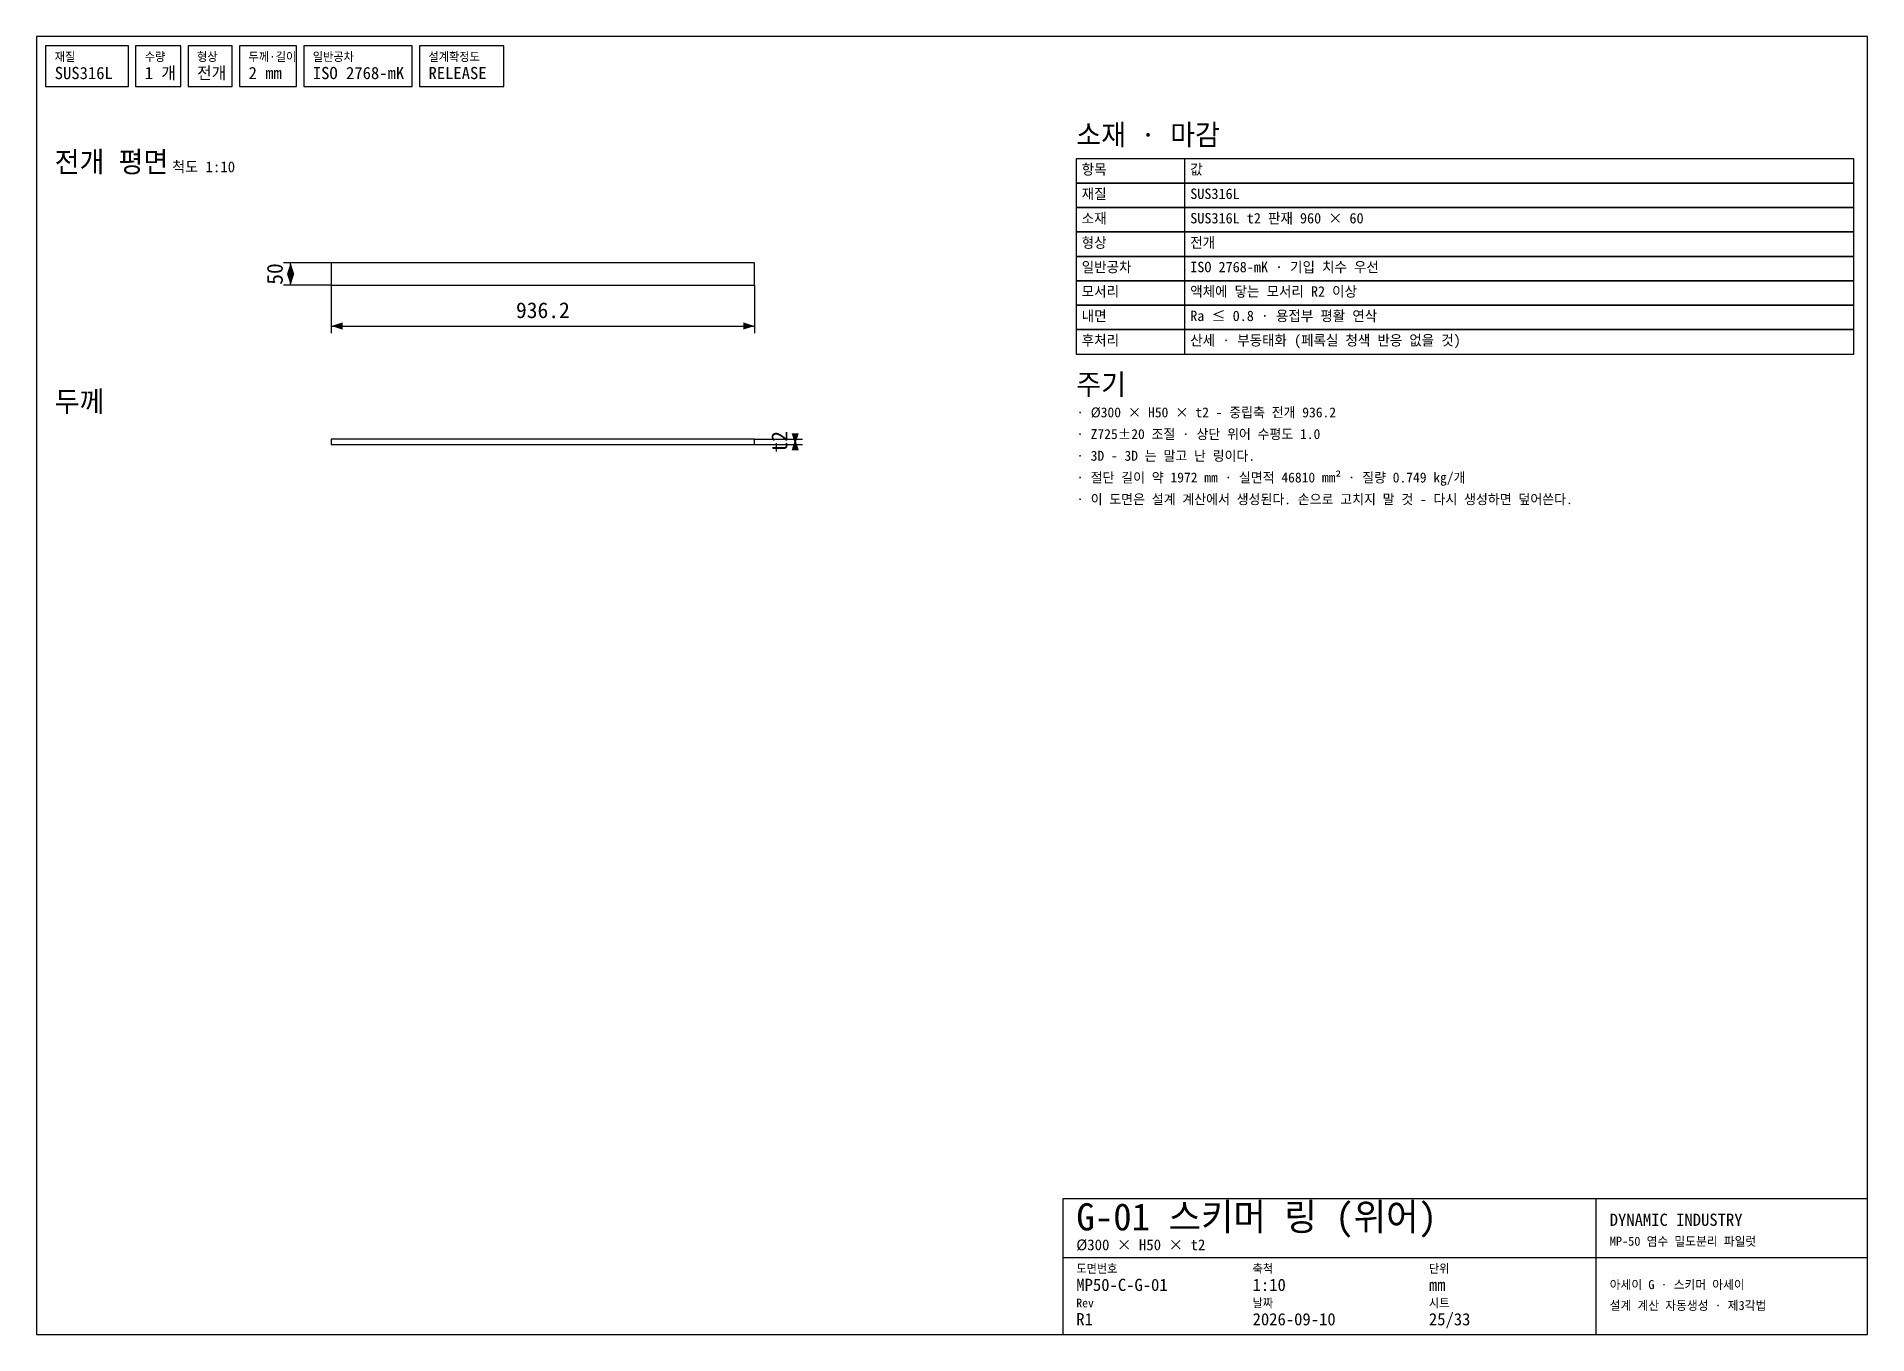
# Model space of a CAD drawing. Header units: millimetres. Extents: x 10 to 415, y 5 to 292.
import ezdxf
from ezdxf.enums import TextEntityAlignment as Align

# ---------------------------------------------------------------- set-up
doc = ezdxf.new("R2010")
doc.units = ezdxf.units.MM
for name, color, linetype in [('CUT', 7, 'CONTINUOUS'), ('DIM', 3, 'CONTINUOUS'), ('FRAME', 7, 'CONTINUOUS'), ('NOTE', 8, 'CONTINUOUS'), ('TEXT', 3, 'CONTINUOUS')]:
    doc.layers.add(name, color=color, linetype=linetype)

msp = doc.modelspace()

# ---------------------------------------------------------------- linework, layer by layer
at = {"layer": 'CUT'}
for points in [[(75.190269, 237), (168.809731, 237), (168.809731, 242), (75.190269, 242)], [(75.190269, 201.8), (168.809731, 201.8), (168.809731, 203), (75.190269, 203)]]:
    msp.add_lwpolyline(points, close=True, dxfattribs=at)
at = {"layer": 'DIM'}
for p, q in [((75.190269, 242), (64.590269, 242)), ((66.190269, 237), (66.190269, 242)), ((75.190269, 237), (64.590269, 237)), ((75.190269, 237), (75.190269, 226.4)), ((168.809731, 237), (168.809731, 226.4)), ((75.190269, 228), (168.809731, 228)), ((168.809731, 203), (179.409731, 203)), ((177.809731, 201.8), (177.809731, 203)), ((168.809731, 201.8), (179.409731, 201.8))]:
    msp.add_line(p, q, dxfattribs=at)
for points in [[(66.190269, 242), (65.390269, 239.5), (66.990269, 239.5)], [(66.190269, 237), (66.990269, 239.5), (65.390269, 239.5)], [(75.190269, 228), (77.690269, 227.2), (77.690269, 228.8)], [(168.809731, 228), (166.309731, 228.8), (166.309731, 227.2)], [(177.809731, 201.8), (178.609731, 204.3), (177.009731, 204.3)], [(177.809731, 203), (177.009731, 200.5), (178.609731, 200.5)]]:
    msp.add_solid(points, dxfattribs=at)
at = {"layer": 'FRAME'}
for p, q in [((264, 259.6), (264, 265)), ((264, 254.2), (264, 259.6)), ((264, 248.8), (264, 254.2)), ((264, 243.4), (264, 248.8)), ((264, 238), (264, 243.4)), ((264, 232.6), (264, 238)), ((264, 227.2), (264, 232.6)), ((264, 221.8), (264, 227.2)), ((355, 5), (355, 35)), ((237, 22), (415, 22))]:
    msp.add_line(p, q, dxfattribs=at)
for points in [[(10, 5), (415, 5), (415, 292), (10, 292)], [(12, 281), (30.3104, 281), (30.3104, 290), (12, 290)], [(31.9104, 281), (41.895296, 281), (41.895296, 290), (31.9104, 290)], [(43.495296, 281), (53.295296, 281), (53.295296, 290), (43.495296, 290)], [(54.895296, 281), (67.503296, 281), (67.503296, 290), (54.895296, 290)], [(69.103296, 281), (93.08672, 281), (93.08672, 290), (69.103296, 290)], [(94.68672, 281), (113.332784, 281), (113.332784, 290), (94.68672, 290)], [(240, 259.6), (412, 259.6), (412, 265), (240, 265)], [(240, 254.2), (412, 254.2), (412, 259.6), (240, 259.6)], [(240, 248.8), (412, 248.8), (412, 254.2), (240, 254.2)], [(240, 243.4), (412, 243.4), (412, 248.8), (240, 248.8)], [(240, 238), (412, 238), (412, 243.4), (240, 243.4)], [(240, 232.6), (412, 232.6), (412, 238), (240, 238)], [(240, 227.2), (412, 227.2), (412, 232.6), (240, 232.6)], [(240, 221.8), (412, 221.8), (412, 227.2), (240, 227.2)], [(237, 5), (415, 5), (415, 35), (237, 35)]]:
    msp.add_lwpolyline(points, close=True, dxfattribs=at)

# ---------------------------------------------------------------- texts
at = {"layer": 'DIM'}
for s, p in [('50', (64.440269, 239.5)), ('t2', (176.059731, 202.4))]:
    msp.add_text(s, height=3.5, rotation=90, dxfattribs=at).set_placement(p, align=Align.CENTER)
msp.add_text('936.2', height=3.5, dxfattribs=at).set_placement((122, 229.75), align=Align.CENTER)
at = {"layer": 'FRAME'}
for s, height, p in [('SUS316L', 2.7, (14, 282.6)), ('1 개', 2.7, (33.9104, 282.6)), ('전개', 2.7, (45.495296, 282.6)), ('2 mm', 2.7, (56.895296, 282.6)), ('ISO 2768-mK', 2.7, (71.103296, 282.6)), ('RELEASE', 2.7, (96.68672, 282.6)), ('소재 · 마감', 4.6, (240, 268)), ('전개 평면', 4.6, (14, 262)), ('항목', 2.3, (241.2, 261.495)), ('값', 2.3, (265.2, 261.495)), ('주기', 4.6, (240, 212.8)), ('두께', 4.6, (14, 209)), ('G-01 스키머 링 (위어)', 6, (240, 28)), ('DYNAMIC INDUSTRY', 2.7, (358, 29))]:
    msp.add_text(s, height=height, dxfattribs=at).set_placement(p)
at = {"layer": 'NOTE'}
for s, p in [('· Ø300 × H50 × t2 - 중립축 전개 936.2', (240, 207.8)), ('· Z725±20 조절 · 상단 위어 수평도 1.0', (240, 203)), ('· 3D - 3D 는 말고 난 링이다.', (240, 198.2)), ('· 절단 길이 약 1972 mm · 실면적 46810 mm² · 질량 0.749 kg/개', (240, 193.4)), ('· 이 도면은 설계 계산에서 생성된다. 손으로 고치지 말 것 - 다시 생성하면 덮어쓴다.', (240, 188.6))]:
    msp.add_text(s, height=2.2, dxfattribs=at).set_placement(p)
at = {"layer": 'TEXT'}
for s, height, p in [('재질', 1.9, (14, 286.6)), ('수량', 1.9, (33.9104, 286.6)), ('형상', 1.9, (45.495296, 286.6)), ('두께·길이', 1.9, (56.895296, 286.6)), ('일반공차', 1.9, (71.103296, 286.6)), ('설계확정도', 1.9, (96.68672, 286.6)), ('척도 1:10', 2.4, (40, 262)), ('재질', 2.3, (241.2, 256.095)), ('SUS316L', 2.3, (265.2, 256.095)), ('소재', 2.3, (241.2, 250.695)), ('SUS316L t2 판재 960 × 60', 2.3, (265.2, 250.695)), ('형상', 2.3, (241.2, 245.295)), ('전개', 2.3, (265.2, 245.295)), ('일반공차', 2.3, (241.2, 239.895)), ('ISO 2768-mK · 기입 치수 우선', 2.3, (265.2, 239.895)), ('모서리', 2.3, (241.2, 234.495)), ('액체에 닿는 모서리 R2 이상', 2.3, (265.2, 234.495)), ('내면', 2.3, (241.2, 229.095)), ('Ra ≤ 0.8 · 용접부 평활 연삭', 2.3, (265.2, 229.095)), ('후처리', 2.3, (241.2, 223.695)), ('산세 · 부동태화 (페록실 청색 반응 없을 것)', 2.3, (265.2, 223.695)), ('Ø300 × H50 × t2', 2.4, (240, 23.6)), ('MP-50 염수 밀도분리 파일럿', 2, (358, 24.6)), ('도면번호', 1.9, (240, 18.6)), ('축척', 1.9, (279, 18.6)), ('단위', 1.9, (318, 18.6)), ('MP50-C-G-01', 2.7, (240, 14.6)), ('1:10', 2.7, (279, 14.6)), ('mm', 2.7, (318, 14.6)), ('아세이 G · 스키머 아세이', 2, (358, 15)), ('Rev', 1.9, (240, 11)), ('날짜', 1.9, (279, 11)), ('시트', 1.9, (318, 11)), ('설계 계산 자동생성 · 제3각법', 2, (358, 10.4)), ('R1', 2.7, (240, 7)), ('2026-09-10', 2.7, (279, 7)), ('25/33', 2.7, (318, 7))]:
    msp.add_text(s, height=height, dxfattribs=at).set_placement(p)

doc.saveas('drawing.dxf')
